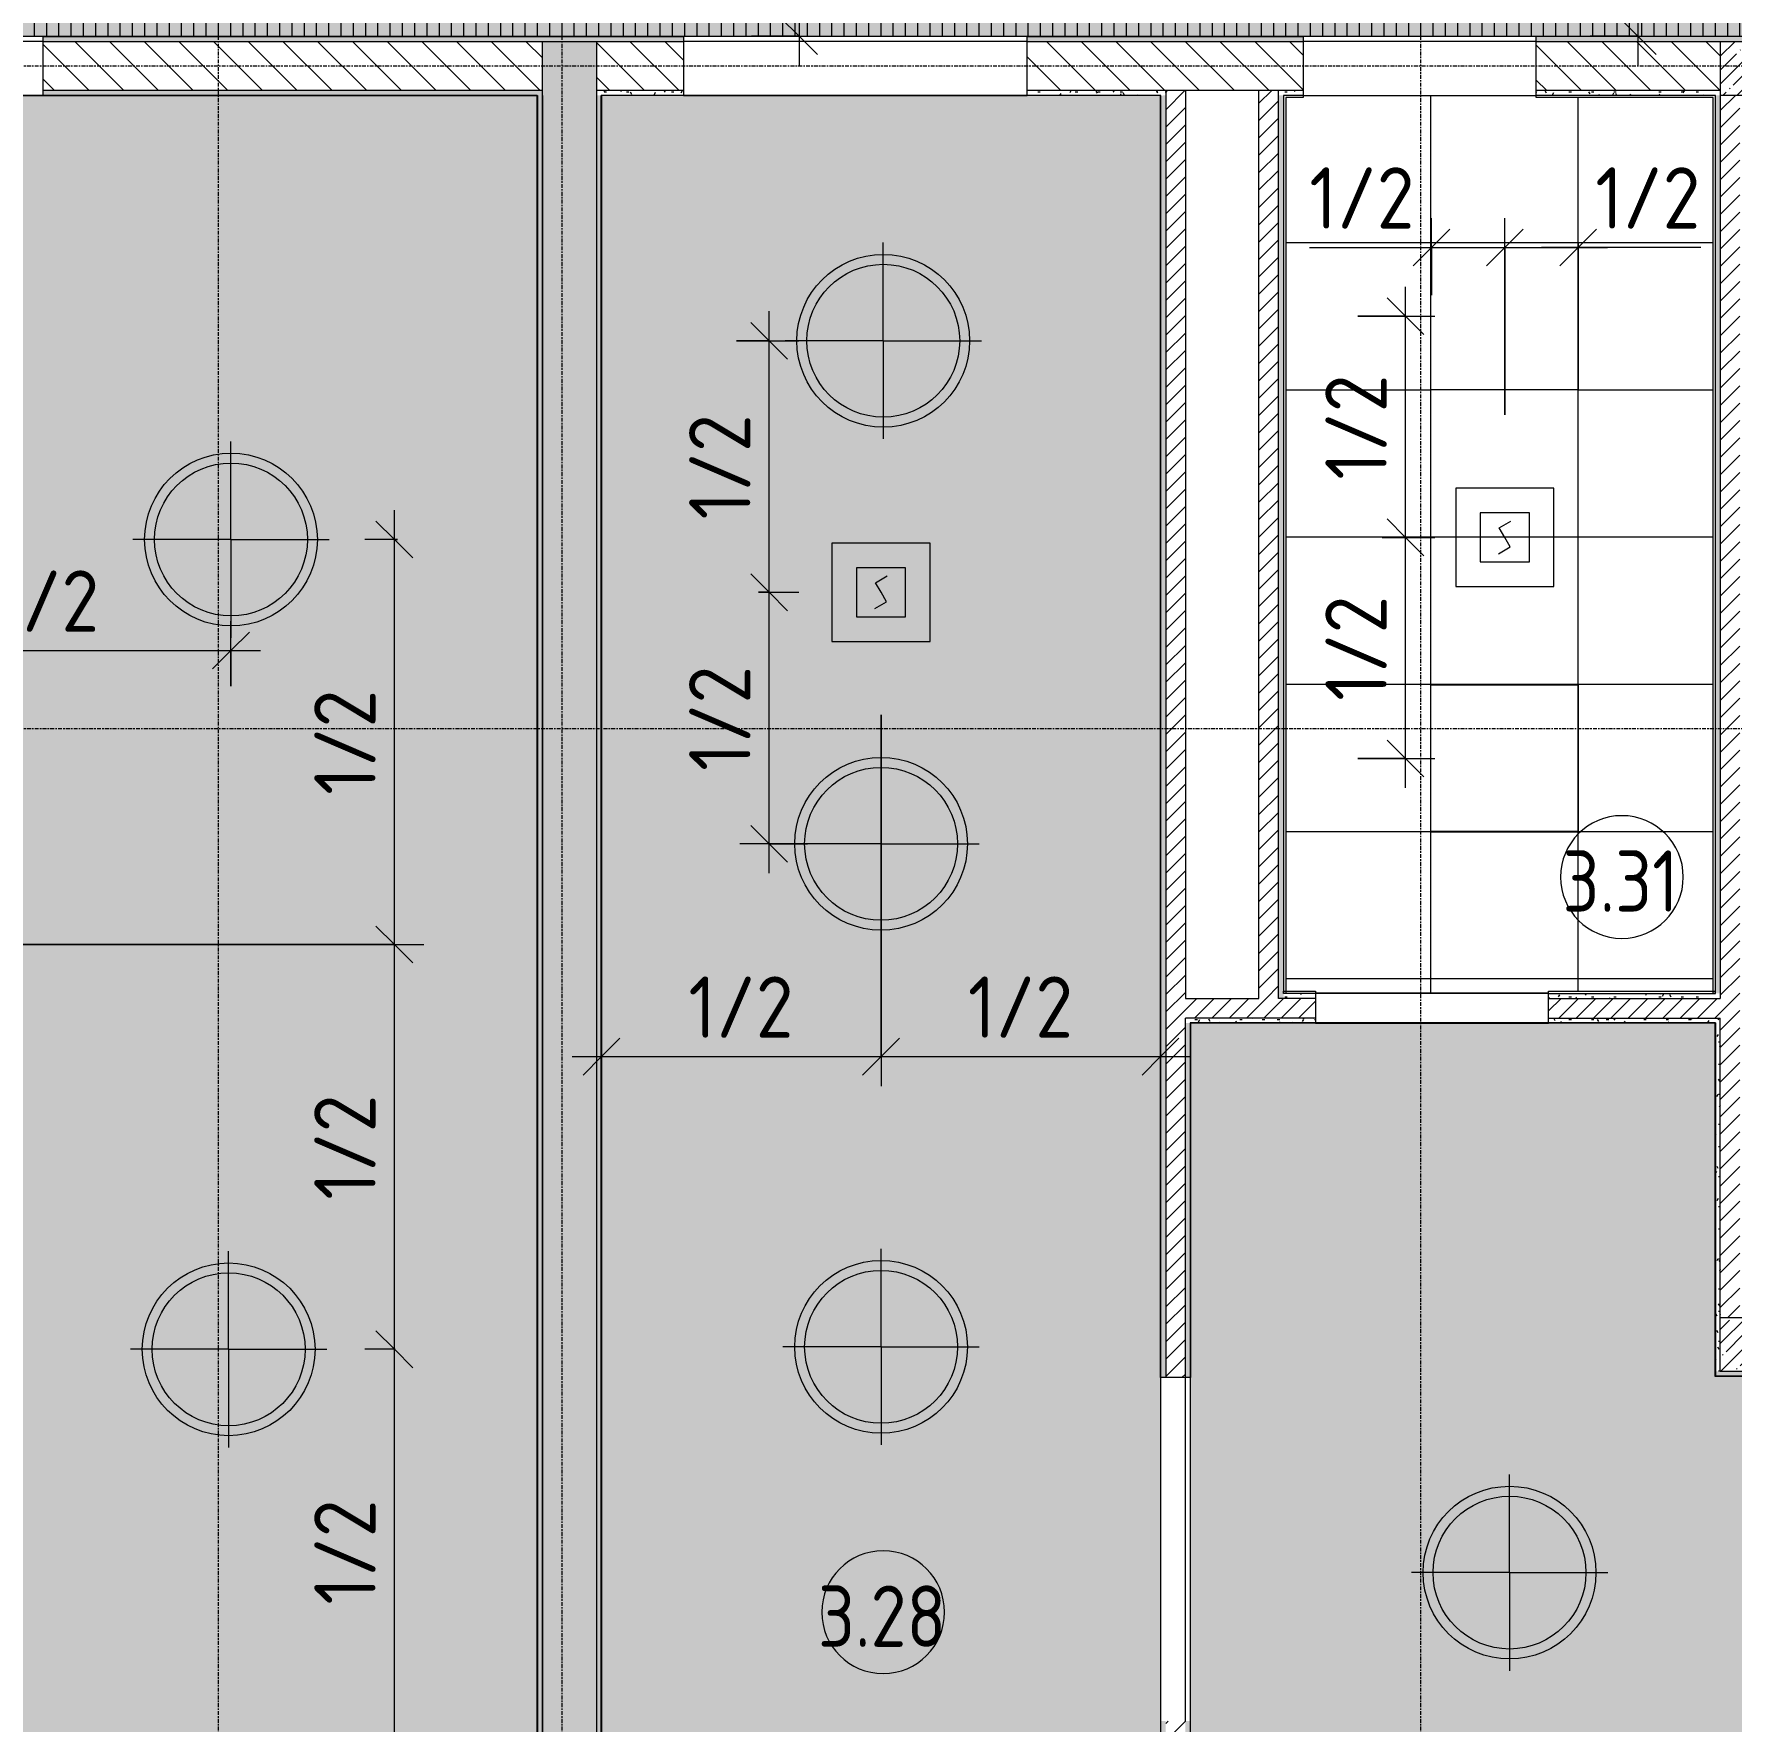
# Model space of a CAD drawing. Header units: millimetres. Extents: x 81303 to 275082, y -8553 to 29000.
# Drawn here: x 105058 to 111974, y 3755 to 10630 of the extents above; entities that cross this region are included whole.
import ezdxf

# ---------------------------------------------------------------- set-up
doc = ezdxf.new("R2010")
doc.units = ezdxf.units.MM
doc.linetypes.add('Осевая', pattern=[31.75, 6.35, -4.7625, 15.875, -4.7625])
for name, color, linetype, lineweight in [('A-ANNO-DIMS', 7, 'Continuous', 9), ('A-ANNO-DIMS-100', 7, 'Continuous', 9), ('A-AREA-IDEN', 7, 'Continuous', 9), ('A-CLNG-PATT', 7, 'Continuous', 9), ('A-WALL', 7, 'Continuous', 9), ('I-WALL', 7, 'Continuous', 9), ('Q-SPCQ', 7, 'Continuous', 9), ('Оси-2', 7, 'Осевая', 9)]:
    doc.layers.add(name, color=color, linetype=linetype, lineweight=lineweight)
for name, color, linetype, lineweight, true_color in [('A-ANNO-NOTE', 1, 'Continuous', 9, 0xff0000), ('A-CLNG-1', 7, 'Continuous', 9, 0xeaeaea), ('A-WALL-1', 7, 'Continuous', 9, 0x3c3c3c), ('A-WALL-FNSH-1', 7, 'Continuous', 9, 0x3c3c3c), ('I-WALL-1', 7, 'Continuous', 9, 0x535353), ('Q-SPCQ-4', 1, 'Continuous', 9, 0xff0000)]:
    doc.layers.add(name, color=color, linetype=linetype, lineweight=lineweight, true_color=true_color)
doc.layers.add('A-CLNG-PATT-1', color=7, linetype='Continuous', lineweight=9, transparency=1)
doc.styles.add('GOST Common_1', font='GOST_Common.ttf', dxfattribs={"width": 0.9, "height": 250})
doc.styles.add('ISOCPEUR', font='isocpeur.ttf', dxfattribs={"width": 0.9, "height": 250})
doc.dimstyles.new('ISO-2_5_0_9К_БОЛЬШОЙ', dxfattribs={"dimscale": 304.8, "dimtxt": 248.995294, "dimasz": 0.492126, "dimexe": 0.393701, "dimexo": 0.984252, "dimgap": 0, "dimtad": 1, "dimdec": 0, "dimrnd": 10, "dimzin": 0, "dimdsep": 46, "dimtxsty": 'ISOCPEUR', "dimblk1": 'OBLIQUE', "dimblk2": 'OBLIQUE', "dimsah": 1, "dimcen": 0.09, "dimdle": 0.393701, "dimazin": 0, "dimtfac": 1, "dimtdec": 4, "dimtix": 1, "dimtmove": 0, "dimatfit": 3, "dimfxl": 1, "dimtvp": 1, "dimtolj": 1, "dimtzin": 0, "dimarcsym": 2})
doc.dimstyles.new('ISO-2_5_0_9К_БОЛЬШОЙ_1', dxfattribs={"dimscale": 304.8, "dimtxt": 248.995294, "dimasz": 0.492126, "dimexe": 0.393701, "dimexo": 0.984252, "dimgap": 0, "dimtad": 1, "dimdec": 0, "dimrnd": 10, "dimzin": 0, "dimdsep": 46, "dimtxsty": 'ISOCPEUR', "dimblk1": 'OBLIQUE', "dimblk2": 'OBLIQUE', "dimsah": 1, "dimcen": 0.09, "dimdle": 0.393701, "dimazin": 0, "dimtfac": 1, "dimtdec": 4, "dimtix": 1, "dimtmove": 1, "dimatfit": 3, "dimfxl": 1, "dimtvp": 1, "dimtolj": 1, "dimtzin": 0, "dimarcsym": 2})
pattern_1 = [(135, (0, 0), (-70.71068, -70.71068), [])]
pattern_2 = [(45, (0, 0), (-57.024626, 57.024626), []), (45, (57.025, 0), (-57.024626, 57.024626), [100.806, -20.161, 3.353, -16.808])]
pattern_3 = [(45, (0, 0), (-35.35534, 35.35534), [])]
pattern_4 = [(0, (0, 0), (121.92, 30.48), [10.058, -81.382, 10.058, -81.382, -487.68]), (0, (0, 0), (121.92, 30.48), [-182.88, 10.058, -172.822, 10.058, -81.382, -213.36]), (0, (0, 0), (121.92, 30.48), [-457.2, 10.058, -50.902, 10.058, -142.342]), (120, (45.72, 15.24), (-87.356454, 90.345817), [10.058, -81.382, 10.058, -81.382, -487.68]), (120, (45.72, 15.24), (-87.356454, 90.345817), [-182.88, 10.058, -172.822, 10.058, -81.382, -213.36]), (120, (45.72, 15.24), (-87.356454, 90.345817), [-457.2, 10.058, -50.902, 10.058, -142.342]), (240, (60.96, 76.2), (-34.563546, -120.825817), [10.058, -81.382, 10.058, -81.382, -487.68]), (240, (60.96, 76.2), (-34.563546, -120.825817), [-182.88, 10.058, -172.822, 10.058, -81.382, -213.36]), (240, (60.96, 76.2), (-34.563546, -120.825817), [-457.2, 10.058, -50.902, 10.058, -142.342])]

# ---------------------------------------------------------------- blocks, each defined once
blk = doc.blocks.new('Извещатель потолочный - Монтируемые на перекрытии-30363607-Сводный план потолка 3 этажа в осях 23-33')
at = {"layer": 'Q-SPCQ'}
for p, q in [((-300, 300), (-300, -100)), ((100, 300), (-300, 300)), ((100, -100), (100, 300)), ((0, 200), (-200, 200)), ((-200, 200), (-200, 0)), ((-122.5, 139), (-74.9, 166.5)), ((-100, 100), (-122.5, 139)), ((0, 0), (0, 200)), ((-77.5, 61), (-100, 100)), ((-200, 0), (0, 0)), ((-125.1, 33.5), (-77.5, 61)), ((-300, -100), (100, -100))]:
    blk.add_line(p, q, dxfattribs=at)
blk = doc.blocks.new('Извещатель потолочный - Монтируемые на перекрытии-33237715-Сводный план потолка 3 этажа в осях 23-33')
at = {"layer": 'Q-SPCQ'}
for p, q in [((-300, 300), (-300, -100)), ((100, 300), (-300, 300)), ((100, -100), (100, 300)), ((0, 200), (-200, 200)), ((-200, 200), (-200, 0)), ((-122.5, 139), (-74.9, 166.5)), ((-100, 100), (-122.5, 139)), ((0, 0), (0, 200)), ((-77.5, 61), (-100, 100)), ((-200, 0), (0, 0)), ((-125.1, 33.5), (-77.5, 61)), ((-300, -100), (100, -100))]:
    blk.add_line(p, q, dxfattribs=at)
blk = doc.blocks.new('DIMBLOCK28-Сводный план потолка 3 этажа в осях 23-33')
at = {"layer": 'A-ANNO-DIMS-100', "lineweight": 20}
for p, q in [((111594.1, 12000), (111519.1, 12075)), ((111594.1, 12000), (111669.1, 11925)), ((111594.1, 10621), (111519.1, 10696)), ((111594.1, 10621), (111669.1, 10546))]:
    blk.add_line(p, q, dxfattribs=at)
at = {"layer": 'A-ANNO-DIMS-100'}
for p, q in [((111409.6, 12000), (111714.1, 12000)), ((111594.1, 12000), (111409.6, 12000)), ((111594.1, 12000), (111594.1, 10501)), ((111400.1, 10621), (111714.1, 10621)), ((111594.1, 10621), (111400.1, 10621))]:
    blk.add_line(p, q, dxfattribs=at)
at = {"layer": 'A-ANNO-DIMS-100', "color": 0, "insert": (111267.4, 11095), "char_height": 250, "width": 517.144, "attachment_point": 1, "rotation": 90, "line_spacing_factor": 1.149209, "style": 'ISOCPEUR'}
blk.add_mtext('1/2', dxfattribs=at)
blk = doc.blocks.new('_Oblique')
at = {"color": 0, "linetype": 'ByBlock', "lineweight": -2}
blk.add_line((-0.5, -0.5), (0.5, 0.5), dxfattribs=at)
blk = doc.blocks.new('Марка_Помещения - Номер-25198446-Сводный план потолка 3 этажа в осях 23-33')
at = {"layer": 'A-AREA-IDEN'}
for start, end in [(360, 180), (180, 360)]:
    blk.add_arc((0, 0), 2.5, start, end, dxfattribs=at)
blk = doc.blocks.new('DIMBLOCK86-Сводный план потолка 3 этажа в осях 23-33')
at = {"layer": 'A-ANNO-DIMS-100', "lineweight": 20}
for p, q in [((108175.7, 12000.5), (108100.7, 12075.5)), ((108175.7, 12000.5), (108250.7, 11925.5)), ((108175.7, 10621), (108100.7, 10696)), ((108175.7, 10621), (108250.7, 10546))]:
    blk.add_line(p, q, dxfattribs=at)
at = {"layer": 'A-ANNO-DIMS-100'}
for p, q in [((108070, 12000.5), (108295.7, 12000.5)), ((108175.7, 12000.5), (108070, 12000.5)), ((108175.7, 12000.5), (108175.7, 10501)), ((107981.8, 10621), (108295.7, 10621)), ((108175.7, 10621), (107981.8, 10621))]:
    blk.add_line(p, q, dxfattribs=at)
at = {"layer": 'A-ANNO-DIMS-100', "color": 0, "insert": (107849.1, 11095.3), "char_height": 250, "width": 517.144, "attachment_point": 1, "rotation": 90, "line_spacing_factor": 1.149209, "style": 'ISOCPEUR'}
blk.add_mtext('1/2', dxfattribs=at)
blk = doc.blocks.new('DIMBLOCK114-Сводный план потолка 3 этажа в осях 23-33')
at = {"layer": 'A-ANNO-DIMS-100'}
for p, q in [((104361, 7420), (104361, 8237.4)), ((105861, 7972.5), (105861, 8237.4)), ((104361, 8117.4), (105981, 8117.4)), ((104361, 8117.4), (104361, 7420)), ((105861, 8117.4), (105861, 7972.5))]:
    blk.add_line(p, q, dxfattribs=at)
at = {"layer": 'A-ANNO-DIMS-100', "lineweight": 20}
for p, q in [((104361, 8117.4), (104436, 8192.4)), ((105861, 8117.4), (105936, 8192.4)), ((104361, 8117.4), (104286, 8042.4)), ((105861, 8117.4), (105786, 8042.4))]:
    blk.add_line(p, q, dxfattribs=at)
at = {"layer": 'A-ANNO-DIMS-100', "color": 0, "insert": (104895.5, 8444), "char_height": 250, "width": 517.144, "attachment_point": 1, "line_spacing_factor": 1.149209, "style": 'ISOCPEUR'}
blk.add_mtext('1/2', dxfattribs=at)
blk = doc.blocks.new('DIMBLOCK115-Сводный план потолка 3 этажа в осях 23-33')
at = {"layer": 'A-ANNO-DIMS-100', "lineweight": 20}
for p, q in [((106526.8, 6920), (106451.8, 6995)), ((106526.8, 6920), (106601.8, 6845)), ((106526.8, 5270), (106451.8, 5345)), ((106526.8, 5270), (106601.8, 5195))]:
    blk.add_line(p, q, dxfattribs=at)
at = {"layer": 'A-ANNO-DIMS-100'}
for p, q in [((104861, 6920), (106646.8, 6920)), ((106526.8, 6920), (104861, 6920)), ((106526.8, 5150), (106526.8, 6920)), ((106529.7, 5270), (106406.8, 5270)), ((106526.8, 5270), (106529.7, 5270))]:
    blk.add_line(p, q, dxfattribs=at)
at = {"layer": 'A-ANNO-DIMS-100', "color": 0, "insert": (106200.2, 5879.5), "char_height": 250, "width": 517.144, "attachment_point": 1, "rotation": 90, "line_spacing_factor": 1.149209, "style": 'ISOCPEUR'}
blk.add_mtext('1/2', dxfattribs=at)
blk = doc.blocks.new('DIMBLOCK116-Сводный план потолка 3 этажа в осях 23-33')
at = {"layer": 'A-ANNO-DIMS-100', "lineweight": 20}
for p, q in [((106526.8, 8570), (106451.8, 8645)), ((106526.8, 8570), (106601.8, 8495)), ((106526.8, 6920), (106451.8, 6995)), ((106526.8, 6920), (106601.8, 6845))]:
    blk.add_line(p, q, dxfattribs=at)
at = {"layer": 'A-ANNO-DIMS-100'}
for p, q in [((106526.8, 6920), (106526.8, 8690)), ((106539.3, 8570), (106406.8, 8570)), ((106526.8, 8570), (106539.3, 8570)), ((104861, 6920), (106646.8, 6920)), ((106526.8, 6920), (104861, 6920))]:
    blk.add_line(p, q, dxfattribs=at)
at = {"layer": 'A-ANNO-DIMS-100', "color": 0, "insert": (106200.2, 7529.5), "char_height": 250, "width": 517.144, "attachment_point": 1, "rotation": 90, "line_spacing_factor": 1.149209, "style": 'ISOCPEUR'}
blk.add_mtext('1/2', dxfattribs=at)
blk = doc.blocks.new('DIMBLOCK118-Сводный план потолка 3 этажа в осях 23-33')
at = {"layer": 'A-ANNO-DIMS-100', "lineweight": 20}
for p, q in [((106526.8, 5270), (106451.8, 5345)), ((106526.8, 5270), (106601.8, 5195)), ((106526.8, 3620), (106451.8, 3695)), ((106526.8, 3620), (106601.8, 3545))]:
    blk.add_line(p, q, dxfattribs=at)
at = {"layer": 'A-ANNO-DIMS-100'}
for p, q in [((106526.8, 3620), (106526.8, 5390)), ((106529.7, 5270), (106406.8, 5270)), ((106526.8, 5270), (106529.7, 5270)), ((104861, 3620), (106646.8, 3620)), ((106526.8, 3620), (104861, 3620))]:
    blk.add_line(p, q, dxfattribs=at)
at = {"layer": 'A-ANNO-DIMS-100', "color": 0, "insert": (106200.2, 4229.5), "char_height": 250, "width": 517.144, "attachment_point": 1, "rotation": 90, "line_spacing_factor": 1.149209, "style": 'ISOCPEUR'}
blk.add_mtext('1/2', dxfattribs=at)
blk = doc.blocks.new('DIMBLOCK119-Сводный план потолка 3 этажа в осях 23-33')
at = {"layer": 'A-ANNO-DIMS-100', "lineweight": 20}
for p, q in [((108054.4, 8355), (107979.4, 8430)), ((108054.4, 8355), (108129.4, 8280)), ((108054.4, 7330), (107979.4, 7405)), ((108054.4, 7330), (108129.4, 7255))]:
    blk.add_line(p, q, dxfattribs=at)
at = {"layer": 'A-ANNO-DIMS-100'}
for p, q in [((108010, 8355), (108174.4, 8355)), ((108054.4, 8355), (108010, 8355)), ((108054.4, 7210), (108054.4, 8355)), ((108210, 7330), (107934.4, 7330)), ((108054.4, 7330), (108210, 7330))]:
    blk.add_line(p, q, dxfattribs=at)
at = {"layer": 'A-ANNO-DIMS-100', "color": 0, "insert": (107727.8, 7627), "char_height": 250, "width": 517.144, "attachment_point": 1, "rotation": 90, "line_spacing_factor": 1.149209, "style": 'ISOCPEUR'}
blk.add_mtext('1/2', dxfattribs=at)
blk = doc.blocks.new('DIMBLOCK120-Сводный план потолка 3 этажа в осях 23-33')
at = {"layer": 'A-ANNO-DIMS-100'}
for p, q in [((108054.4, 8355), (108054.4, 9500)), ((107921.5, 9380), (108174.4, 9380)), ((108054.4, 9380), (107921.5, 9380)), ((108010, 8355), (108174.4, 8355)), ((108054.4, 8355), (108010, 8355))]:
    blk.add_line(p, q, dxfattribs=at)
at = {"layer": 'A-ANNO-DIMS-100', "lineweight": 20}
for p, q in [((108054.4, 9380), (107979.4, 9455)), ((108054.4, 9380), (108129.4, 9305)), ((108054.4, 8355), (107979.4, 8430)), ((108054.4, 8355), (108129.4, 8280))]:
    blk.add_line(p, q, dxfattribs=at)
at = {"layer": 'A-ANNO-DIMS-100', "color": 0, "insert": (107727.8, 8652), "char_height": 250, "width": 517.144, "attachment_point": 1, "rotation": 90, "line_spacing_factor": 1.149209, "style": 'ISOCPEUR'}
blk.add_mtext('1/2', dxfattribs=at)
blk = doc.blocks.new('DIMBLOCK121-Сводный план потолка 3 этажа в осях 23-33')
at = {"layer": 'A-ANNO-DIMS-100', "lineweight": 20}
for p, q in [((110647.2, 8578.7), (110572.2, 8653.7)), ((110647.2, 8578.7), (110722.2, 8503.7)), ((110647.2, 7677.5), (110572.2, 7752.5)), ((110647.2, 7677.5), (110722.2, 7602.5))]:
    blk.add_line(p, q, dxfattribs=at)
at = {"layer": 'A-ANNO-DIMS-100'}
for p, q in [((110551.7, 8578.7), (110767.2, 8578.7)), ((110647.2, 8578.7), (110551.7, 8578.7)), ((110647.2, 7557.5), (110647.2, 8578.7)), ((110453, 7677.5), (110767.2, 7677.5)), ((110647.2, 7677.5), (110453, 7677.5))]:
    blk.add_line(p, q, dxfattribs=at)
at = {"layer": 'A-ANNO-DIMS-100', "color": 0, "insert": (110320.6, 7912.6), "char_height": 250, "width": 517.144, "attachment_point": 1, "rotation": 90, "line_spacing_factor": 1.149209, "style": 'ISOCPEUR'}
blk.add_mtext('1/2', dxfattribs=at)
blk = doc.blocks.new('DIMBLOCK122-Сводный план потолка 3 этажа в осях 23-33')
at = {"layer": 'A-ANNO-DIMS-100', "lineweight": 20}
for p, q in [((110647.2, 9480), (110572.2, 9555)), ((110647.2, 9480), (110722.2, 9405)), ((110647.2, 8578.7), (110572.2, 8653.7)), ((110647.2, 8578.7), (110722.2, 8503.7))]:
    blk.add_line(p, q, dxfattribs=at)
at = {"layer": 'A-ANNO-DIMS-100'}
for p, q in [((110647.2, 8578.7), (110647.2, 9600)), ((110453, 9480), (110767.2, 9480)), ((110647.2, 9480), (110453, 9480)), ((110551.7, 8578.7), (110767.2, 8578.7)), ((110647.2, 8578.7), (110551.7, 8578.7))]:
    blk.add_line(p, q, dxfattribs=at)
at = {"layer": 'A-ANNO-DIMS-100', "color": 0, "insert": (110320.6, 8813.9), "char_height": 250, "width": 517.144, "attachment_point": 1, "rotation": 90, "line_spacing_factor": 1.149209, "style": 'ISOCPEUR'}
blk.add_mtext('1/2', dxfattribs=at)
blk = doc.blocks.new('DIMBLOCK123-Сводный план потолка 3 этажа в осях 23-33')
at = {"layer": 'A-ANNO-DIMS-100'}
for p, q in [((108510, 7855), (108510, 6342.8)), ((108510, 6462.8), (108510, 7855)), ((107371, 6268.8), (107371, 6582.8)), ((107251, 6462.8), (108510, 6462.8)), ((107371, 6462.8), (107371, 6268.8))]:
    blk.add_line(p, q, dxfattribs=at)
at = {"layer": 'A-ANNO-DIMS-100', "lineweight": 20}
for p, q in [((107371, 6462.8), (107446, 6537.8)), ((108510, 6462.8), (108585, 6537.8)), ((107371, 6462.8), (107296, 6387.8)), ((108510, 6462.8), (108435, 6387.8))]:
    blk.add_line(p, q, dxfattribs=at)
at = {"layer": 'A-ANNO-DIMS-100', "color": 0, "insert": (107725, 6789.4), "char_height": 250, "width": 517.144, "attachment_point": 1, "line_spacing_factor": 1.149209, "style": 'ISOCPEUR'}
blk.add_mtext('1/2', dxfattribs=at)
blk = doc.blocks.new('DIMBLOCK124-Сводный план потолка 3 этажа в осях 23-33')
at = {"layer": 'A-ANNO-DIMS-100'}
for p, q in [((108510, 7855), (108510, 6342.8)), ((108510, 6462.8), (108510, 7855)), ((109649, 6268.8), (109649, 6582.8)), ((108510, 6462.8), (109769, 6462.8)), ((109649, 6462.8), (109649, 6268.8))]:
    blk.add_line(p, q, dxfattribs=at)
at = {"layer": 'A-ANNO-DIMS-100', "lineweight": 20}
for p, q in [((108510, 6462.8), (108585, 6537.8)), ((109649, 6462.8), (109724, 6537.8)), ((108510, 6462.8), (108435, 6387.8)), ((109649, 6462.8), (109574, 6387.8))]:
    blk.add_line(p, q, dxfattribs=at)
at = {"layer": 'A-ANNO-DIMS-100', "color": 0, "insert": (108864, 6789.4), "char_height": 250, "width": 517.144, "attachment_point": 1, "line_spacing_factor": 1.149209, "style": 'ISOCPEUR'}
blk.add_mtext('1/2', dxfattribs=at)
blk = doc.blocks.new('DIMBLOCK159-Сводный план потолка 3 этажа в осях 23-33')
at = {"layer": 'A-ANNO-DIMS-100'}
for p, q in [((110753, 9566.3), (110753, 9880.2)), ((111051.7, 9078.7), (111051.7, 9880.2)), ((110255.3, 9760.2), (110786.3, 9760.2)), ((110633, 9760.2), (111051.7, 9760.2)), ((110753, 9760.2), (110753, 9566.3)), ((110786.3, 9760.2), (110902.3, 9760.2)), ((111051.7, 9760.2), (111051.7, 9078.7))]:
    blk.add_line(p, q, dxfattribs=at)
at = {"layer": 'A-ANNO-DIMS-100', "lineweight": 20}
for p, q in [((110753, 9760.2), (110828, 9835.2)), ((111051.7, 9760.2), (111126.7, 9835.2)), ((110753, 9760.2), (110678, 9685.2)), ((111051.7, 9760.2), (110976.7, 9685.2))]:
    blk.add_line(p, q, dxfattribs=at)
at = {"layer": 'A-ANNO-DIMS-100', "color": 0, "insert": (110255.3, 10086.8), "char_height": 250, "width": 517.144, "attachment_point": 1, "line_spacing_factor": 1.149209, "style": 'ISOCPEUR'}
blk.add_mtext('1/2', dxfattribs=at)
blk = doc.blocks.new('DIMBLOCK160-Сводный план потолка 3 этажа в осях 23-33')
at = {"layer": 'A-ANNO-DIMS-100'}
for p, q in [((111051.7, 9078.7), (111051.7, 9880.2)), ((111350.5, 9566.3), (111350.5, 9880.2)), ((111051.7, 9760.2), (111470.5, 9760.2)), ((111051.7, 9760.2), (111051.7, 9078.7)), ((111320.3, 9760.2), (111201.1, 9760.2)), ((111851.2, 9760.2), (111320.3, 9760.2)), ((111350.5, 9760.2), (111350.5, 9566.3))]:
    blk.add_line(p, q, dxfattribs=at)
at = {"layer": 'A-ANNO-DIMS-100', "lineweight": 20}
for p, q in [((111051.7, 9760.2), (111126.7, 9835.2)), ((111350.5, 9760.2), (111425.5, 9835.2)), ((111051.7, 9760.2), (110976.7, 9685.2)), ((111350.5, 9760.2), (111275.5, 9685.2))]:
    blk.add_line(p, q, dxfattribs=at)
at = {"layer": 'A-ANNO-DIMS-100', "color": 0, "insert": (111420.3, 10086.8), "char_height": 250, "width": 517.144, "attachment_point": 1, "line_spacing_factor": 1.149209, "style": 'ISOCPEUR'}
blk.add_mtext('1/2', dxfattribs=at)

msp = doc.modelspace()

# ---------------------------------------------------------------- hatches: boundary and pattern name
at = {"layer": 'A-CLNG-PATT'}
h = msp.add_hatch(dxfattribs=at)
h.set_pattern_fill('FP_29', color=256, style=0, pattern_type=2)
h.set_pattern_definition([(90, (108160, 14079.39), (50, -3e-15), [])])
h.paths.add_polyline_path([(120561.7, 10621), (121189, 10621), (121189, 12429), (120359, 12429), (120359, 13379), (98721, 13379), (98721, 11341), (100830, 11341), (100830, 10621), (119082.7, 10621)])
h.paths.add_polyline_path([(110533.7, 11801.5), (110485.5, 11801.5), (110438.7, 11813), (110396, 11835.4), (110359.9, 11867.4), (110332.5, 11907.1), (110315.4, 11952.1), (110309.6, 12000), (110315.4, 12047.9), (110332.5, 12092.9), (110359.9, 12132.6), (110396, 12164.6), (110438.7, 12187), (110485.5, 12198.5), (110533.7, 12198.5), (110580.5, 12187), (110623.2, 12164.6), (110659.3, 12132.6), (110686.7, 12092.9), (110703.8, 12047.9), (110709.6, 12000), (110703.8, 11952.1), (110686.7, 11907.1), (110659.3, 11867.4), (110623.2, 11835.4), (110580.5, 11813)])
h.paths.add_polyline_path([(110933.7, 11801.5), (110885.5, 11801.5), (110838.7, 11813), (110796, 11835.4), (110759.9, 11867.4), (110732.5, 11907.1), (110715.4, 11952.1), (110709.6, 12000), (110715.4, 12047.9), (110732.5, 12092.9), (110759.9, 12132.6), (110796, 12164.6), (110838.7, 12187), (110885.5, 12198.5), (110933.7, 12198.5), (110980.5, 12187), (111023.2, 12164.6), (111059.3, 12132.6), (111086.7, 12092.9), (111103.8, 12047.9), (111109.6, 12000), (111103.8, 11952.1), (111086.7, 11907.1), (111059.3, 11867.4), (111023.2, 11835.4), (110980.5, 11813)])
h = msp.add_hatch(dxfattribs=at)
h.set_pattern_fill('FP_22', color=256, style=0, pattern_type=2)
h.set_pattern_definition([(90, (110750.5, 8580), (-600, 4e-14), []), (180, (110750.5, 8580), (-7e-14, -600), [])])
h.paths.add_polyline_path([(111230, 6721), (111230, 6729), (111901, 6729), (111901, 10371), (111180, 10371), (111180, 10379), (110230, 10379), (110230, 10371), (110160, 10370), (110160, 6729), (110280, 6729), (110280, 6721)])
h.paths.add_polyline_path([(110750.5, 7380), (110750.5, 7980), (111350.5, 7980), (111350.5, 7380)])
h.paths.add_polyline_path([(111350.5, 9180), (110750.5, 9180), (110750.5, 9780), (111350.5, 9780)])
at = {"layer": 'A-CLNG-PATT-1'}
h = msp.add_hatch(color=256, dxfattribs=at)
h.paths.add_polyline_path([(120561.7, 10621), (121189, 10621), (121189, 12429), (120359, 12429), (120359, 13379), (98721, 13379), (98721, 11341), (100830, 11341), (100830, 10621), (119082.7, 10621)])
h.paths.add_polyline_path([(110533.7, 11801.5), (110485.5, 11801.5), (110438.7, 11813), (110396, 11835.4), (110359.9, 11867.4), (110332.5, 11907.1), (110315.4, 11952.1), (110309.6, 12000), (110315.4, 12047.9), (110332.5, 12092.9), (110359.9, 12132.6), (110396, 12164.6), (110438.7, 12187), (110485.5, 12198.5), (110533.7, 12198.5), (110580.5, 12187), (110623.2, 12164.6), (110659.3, 12132.6), (110686.7, 12092.9), (110703.8, 12047.9), (110709.6, 12000), (110703.8, 11952.1), (110686.7, 11907.1), (110659.3, 11867.4), (110623.2, 11835.4), (110580.5, 11813)])
h.paths.add_polyline_path([(110933.7, 11801.5), (110885.5, 11801.5), (110838.7, 11813), (110796, 11835.4), (110759.9, 11867.4), (110732.5, 11907.1), (110715.4, 11952.1), (110709.6, 12000), (110715.4, 12047.9), (110732.5, 12092.9), (110759.9, 12132.6), (110796, 12164.6), (110838.7, 12187), (110885.5, 12198.5), (110933.7, 12198.5), (110980.5, 12187), (111023.2, 12164.6), (111059.3, 12132.6), (111086.7, 12092.9), (111103.8, 12047.9), (111109.6, 12000), (111103.8, 11952.1), (111086.7, 11907.1), (111059.3, 11867.4), (111023.2, 11835.4), (110980.5, 11813)])
h = msp.add_hatch(color=256, dxfattribs=at)
h.paths.add_polyline_path([(107109, 171), (107110, 171), (107109, 10380), (101630, 10380), (101630, 171), (105095.9, 171)])
h.paths.add_polyline_path([(101570, 171), (101570, 5160), (100960, 5159), (100960, 5140), (100860, 5140), (100860, 5160), (100235, 5159), (100235, 5140), (100135, 5140), (100135, 5160), (94190, 5160), (94189, 6600), (92050, 6599), (92050, 171), (99940.6, 171)])
msp.add_hatch(color=256, dxfattribs=at).paths.add_polyline_path([(107673.5, 170), (109650, 170), (109650, 10380), (107370, 10379), (107371, 170)])
h = msp.add_hatch(color=256, dxfattribs=at)
h.paths.add_polyline_path([(119290, 170), (119290, 5160), (118680, 5160), (118680, 5140), (118580, 5140), (118580, 5160), (117955, 5160), (117955, 5140), (117855, 5140), (117855, 5160), (111910, 5160), (111909, 6600), (109770, 6599), (109771, 170), (117984, 170)])
h.paths.add_polyline_path([(124810, 170), (124810, 9980), (124410, 9980), (124410, 10360), (119350, 10360), (119350, 170), (123139.3, 170)])
h.paths.add_polyline_path([(124701.6, 10075), (124810, 10075), (124810, 10360), (124505, 10360), (124505, 10075), (124657.3, 10075)])
at = {"layer": 'I-WALL'}
h = msp.add_hatch(dxfattribs=at)
h.set_pattern_fill('FP_4', color=256, style=0, pattern_type=2)
h.set_pattern_definition(pattern_1)
h.paths.add_polyline_path([(107130, 10400), (107130, 10600), (105095, 10600), (105095.9, 10400)])
h.paths.add_polyline_path([(103645, 10400), (103645, 10600), (101610, 10600), (101610, 10400), (102518.3, 10400)])
h.paths.add_polyline_path([(94210, 10400), (94210, 10600), (93460, 10600), (93460, 10400), (94190, 10400)])
h.paths.add_polyline_path([(92030, 10400), (92510, 10400), (92510, 10600), (91385, 10600), (91385, 10400), (91950, 10400)])
h.paths.add_polyline_path([(89630, 10400), (89985, 10400), (89985, 10600), (89610, 10600), (89610, 10400)])
h = msp.add_hatch(dxfattribs=at)
h.set_pattern_fill('FP_21', color=256, style=0, pattern_type=2)
h.set_pattern_definition(pattern_4)
h.paths.add_polyline_path([(121210, 10600), (121210, 10620), (111180, 10620), (111180, 10600), (120561.7, 10600)])
h.paths.add_polyline_path([(109606.7, 10600), (110230, 10600), (110230, 10620), (109105, 10620), (109105, 10600)])
h.paths.add_polyline_path([(107673.5, 10600), (107705, 10600), (107705, 10620), (105095, 10620), (105095.9, 10600)])
h.paths.add_polyline_path([(103645, 10600), (103645, 10620), (100829, 10620), (100829, 10600), (102518.3, 10600)])
h = msp.add_hatch(dxfattribs=at)
h.set_pattern_fill('FP_1', color=256, style=0, pattern_type=2)
h.set_pattern_definition(pattern_2)
h.paths.add_polyline_path([(107350, 2380), (107350, 10600), (107130, 10600), (107130, 2380), (107330, 2380)])
h = msp.add_hatch(dxfattribs=at)
h.set_pattern_fill('FP_4', color=256, style=0, pattern_type=2)
h.set_pattern_definition(pattern_1)
h.paths.add_polyline_path([(121210, 10400), (121210, 10600), (119330, 10600), (119330, 10400), (121190, 10400)])
h.paths.add_polyline_path([(111930, 10400), (111930, 10600), (111180, 10600), (111180, 10400), (111540, 10400)])
h.paths.add_polyline_path([(110050, 10400), (110230, 10400), (110230, 10600), (109105, 10600), (109105, 10400), (109750, 10400)])
h.paths.add_polyline_path([(107705, 10400), (107705, 10600), (107350, 10600), (107350, 10400), (107673.5, 10400)])
h = msp.add_hatch(dxfattribs=at)
h.set_pattern_fill('FP_1', color=256, style=0, pattern_type=2)
h.set_pattern_definition(pattern_2)
h.paths.add_polyline_path([(119330, 10380), (119330, 10600), (111930, 10600), (111930, 10380), (117984, 10380)])
h = msp.add_hatch(dxfattribs=at)
h.set_pattern_fill('FP_21', color=256, style=0, pattern_type=2)
h.set_pattern_definition(pattern_4)
h.paths.add_polyline_path([(107130, 10380), (107130, 10400), (105095, 10400), (105095.9, 10380), (107110, 10380)])
h.paths.add_polyline_path([(103645, 10380), (103645, 10400), (101610, 10400), (101610, 10380), (102518.3, 10380)])
h = msp.add_hatch(dxfattribs=at)
h.set_pattern_fill('FP_21', color=256, style=0, pattern_type=2)
h.set_pattern_definition(pattern_4)
h.paths.add_polyline_path([(107130, 150), (107130, 10380), (107110, 10380), (107110, 150)])
h = msp.add_hatch(dxfattribs=at)
h.set_pattern_fill('FP_21', color=256, style=0, pattern_type=2)
h.set_pattern_definition(pattern_4)
h.paths.add_polyline_path([(109670, 10380), (109670, 10400), (109105, 10400), (109105, 10380), (109650, 10380)])
h.paths.add_polyline_path([(107673.5, 10380), (107705, 10380), (107705, 10400), (107350, 10400), (107350, 10380), (107370, 10380)])
h = msp.add_hatch(dxfattribs=at)
h.set_pattern_fill('FP_21', color=256, style=0, pattern_type=2)
h.set_pattern_definition(pattern_4)
h.paths.add_polyline_path([(107370, 2400), (107370, 10380), (107350, 10380), (107350, 2400)])
h = msp.add_hatch(dxfattribs=at)
h.set_pattern_fill('FP_21', color=256, style=0, pattern_type=2)
h.set_pattern_definition(pattern_4)
h.paths.add_polyline_path([(109670, 100), (109670, 3755), (109650, 3755), (109650, 100)])
h.paths.add_polyline_path([(109670, 5155), (109670, 10380), (109650, 10379), (109650, 5155)])
h = msp.add_hatch(dxfattribs=at)
h.set_pattern_fill('FP_5', color=256, style=0, pattern_type=2)
h.set_pattern_definition(pattern_3)
h.paths.add_polyline_path([(109670, 100), (109750, 100), (109750, 3755), (109670, 3755), (109670, 1115.1)])
h.paths.add_polyline_path([(109670, 5155), (109750, 5155), (109750, 10400), (109670, 10400), (109670, 6481.8)])
h = msp.add_hatch(dxfattribs=at)
h.set_pattern_fill('FP_5', color=256, style=0, pattern_type=2)
h.set_pattern_definition(pattern_3)
h.paths.add_polyline_path([(110050, 6700), (110130, 6700), (110130, 10400), (110050, 10400), (110050, 10059.6)])
h = msp.add_hatch(dxfattribs=at)
h.set_pattern_fill('FP_21', color=256, style=0, pattern_type=2)
h.set_pattern_definition(pattern_4)
h.paths.add_polyline_path([(111930, 10380), (111930, 10400), (111180, 10400), (111180, 10380), (111910, 10380)])
h.paths.add_polyline_path([(110150, 10380), (110230, 10380), (110230, 10400), (110130, 10400), (110130, 10380)])
h = msp.add_hatch(dxfattribs=at)
h.set_pattern_fill('FP_21', color=256, style=0, pattern_type=2)
h.set_pattern_definition(pattern_4)
h.paths.add_polyline_path([(110130, 6700), (110150, 6700), (110150, 10380), (110130, 10380), (110130, 10059.6)])
h = msp.add_hatch(dxfattribs=at)
h.set_pattern_fill('FP_21', color=256, style=0, pattern_type=2)
h.set_pattern_definition(pattern_4)
h.paths.add_polyline_path([(111930, 6720), (111930, 10380), (111910, 10380), (111910, 6720)])
h = msp.add_hatch(dxfattribs=at)
h.set_pattern_fill('FP_5', color=256, style=0, pattern_type=2)
h.set_pattern_definition(pattern_3)
h.paths.add_polyline_path([(111930, 5400), (112010, 5400), (112010, 10380), (111930, 10380), (111930, 6481.8)])
h = msp.add_hatch(dxfattribs=at)
h.set_pattern_fill('FP_21', color=256, style=0, pattern_type=2)
h.set_pattern_definition(pattern_4)
h.paths.add_polyline_path([(111930, 6700), (111930, 6720), (111230, 6720), (111230, 6700), (111540, 6700)])
h.paths.add_polyline_path([(110150, 6700), (110280, 6700), (110280, 6720), (110150, 6720)])
h = msp.add_hatch(dxfattribs=at)
h.set_pattern_fill('FP_5', color=256, style=0, pattern_type=2)
h.set_pattern_definition(pattern_3)
h.paths.add_polyline_path([(111930, 6620), (111930, 6700), (111230, 6700), (111230, 6620), (111910, 6620)])
h.paths.add_polyline_path([(109750, 6620), (110280, 6620), (110280, 6700), (109750, 6700)])
h = msp.add_hatch(dxfattribs=at)
h.set_pattern_fill('FP_21', color=256, style=0, pattern_type=2)
h.set_pattern_definition(pattern_4)
h.paths.add_polyline_path([(111910, 6600), (111910, 6620), (111230, 6620), (111230, 6600), (111909, 6600)])
h.paths.add_polyline_path([(110251.1, 6600), (110280, 6600), (110280, 6620), (109750, 6620), (109750, 6600), (109770, 6600)])
h = msp.add_hatch(dxfattribs=at)
h.set_pattern_fill('FP_21', color=256, style=0, pattern_type=2)
h.set_pattern_definition(pattern_4)
h.paths.add_polyline_path([(109750, 100), (109770, 100), (109770, 3755), (109750, 3755), (109750, 1115.1)])
h.paths.add_polyline_path([(109750, 5155), (109770, 5155), (109770, 6600), (109750, 6600), (109750, 6481.8)])
h = msp.add_hatch(dxfattribs=at)
h.set_pattern_fill('FP_21', color=256, style=0, pattern_type=2)
h.set_pattern_definition(pattern_4)
h.paths.add_polyline_path([(111910, 5180), (111930, 5180), (111930, 6620), (111910, 6620), (111910, 6481.8)])
h = msp.add_hatch(dxfattribs=at)
h.set_pattern_fill('FP_1', color=256, style=0, pattern_type=2)
h.set_pattern_definition(pattern_2)
h.paths.add_polyline_path([(118430, 5180), (119330, 5180), (119330, 5400), (118430, 5400)])
h.paths.add_polyline_path([(117380, 5180), (117380, 5400), (111930, 5400), (111930, 5180), (116695.2, 5180)])
h = msp.add_hatch(dxfattribs=at)
h.set_pattern_fill('FP_21', color=256, style=0, pattern_type=2)
h.set_pattern_definition(pattern_4)
h.paths.add_polyline_path([(119350, 5160), (119350, 5180), (118430, 5180), (118430, 5160), (118680, 5160)])
h.paths.add_polyline_path([(117380, 5160), (117380, 5180), (111910, 5180), (111910, 5160), (116695.2, 5160)])

# ---------------------------------------------------------------- linework, layer by layer
at = {"layer": 'A-ANNO-NOTE'}
for p, q in [((108519, 9380), (108519, 9780)), ((110750.5, 9780), (111350.5, 9780)), ((110750.5, 9180), (110750.5, 9780)), ((111350.5, 9780), (111350.5, 9180)), ((108519, 9380), (108119, 9380)), ((108519, 9380), (108519, 8980)), ((108519, 9380), (108919, 9380)), ((111350.5, 9180), (110750.5, 9180)), ((105861, 8570), (105861, 8970)), ((105861, 8570), (105461, 8570)), ((105861, 8570), (105861, 8170)), ((105861, 8570), (106261, 8570)), ((110750.5, 7977.5), (111350.5, 7977.5)), ((110750.5, 7377.5), (110750.5, 7977.5)), ((111350.5, 7977.5), (111350.5, 7377.5)), ((108510, 7330), (108510, 7730)), ((111350.5, 7377.5), (110750.5, 7377.5)), ((108510, 7330), (108110, 7330)), ((108510, 7330), (108510, 6930)), ((108510, 7330), (108910, 7330)), ((108510, 5280), (108510, 5680)), ((105851.4, 5270), (105851.4, 5670)), ((105851.4, 5270), (105451.4, 5270)), ((105851.4, 5270), (105851.4, 4870)), ((105851.4, 5270), (106251.4, 5270)), ((108510, 5280), (108110, 5280)), ((108510, 5280), (108510, 4880)), ((108510, 5280), (108910, 5280)), ((111071, 4360), (111071, 4760)), ((111071, 4360), (110671, 4360)), ((111071, 4360), (111071, 3960)), ((111071, 4360), (111471, 4360))]:
    msp.add_line(p, q, dxfattribs=at)
for centre, radius in [((108519, 9380), 352), ((108519, 9380), 311.5), ((105861, 8570), 352), ((105861, 8570), 311.5), ((108510, 7330), 352), ((108510, 7330), 311.5), ((105851.4, 5270), 352), ((108510, 5280), 352), ((105851.4, 5270), 311.5), ((108510, 5280), 311.5), ((111071, 4360), 352), ((111071, 4360), 311.5)]:
    msp.add_circle(centre, radius, dxfattribs=at)
at = {"layer": 'A-CLNG-1'}
for p, q in [((100830, 10621), (121189, 10621)), ((105095, 10380), (102518.3, 10380)), ((107110, 171), (107110, 10380)), ((109650, 10380), (107370, 10380)), ((109650, 170), (109650, 10379)), ((110750.5, 9180), (110750.5, 9780)), ((110750.5, 9780), (111350.5, 9780)), ((111350.5, 9780), (111350.5, 9180)), ((111350.5, 9180), (110750.5, 9180)), ((110750.5, 7380), (110750.5, 7980)), ((110750.5, 7980), (111350.5, 7980)), ((111350.5, 7980), (111350.5, 7380)), ((111350.5, 7380), (110750.5, 7380)), ((111909, 6600), (109770, 6600)), ((109770, 6599), (109770, 170)), ((117855, 5160), (111910, 5160))]:
    msp.add_line(p, q, dxfattribs=at)
at = {"layer": 'A-WALL'}
for p, q in [((105095, 10620), (107705, 10620)), ((107130, 2380), (107130, 10600)), ((107350, 10600), (107350, 2380)), ((109105, 10620), (110230, 10620)), ((121190, 10620), (111180, 10620)), ((111930, 10600), (111930, 6700)), ((107130, 10400), (105095, 10400)), ((105095, 10380), (107110, 10380)), ((107130, 10380), (107130, 150)), ((107705, 10400), (107350, 10400)), ((107370, 2400), (107370, 10380)), ((109670, 10400), (109105, 10400)), ((109650, 10380), (109650, 10379)), ((109670, 10400), (109670, 5155)), ((110230, 10400), (110130, 10400)), ((110130, 6700), (110130, 10400)), ((110230, 10380), (110150, 10380)), ((111930, 10400), (111180, 10400)), ((111910, 10380), (111180, 10380)), ((111910, 6720), (111910, 10380)), ((111230, 6720), (111910, 6720)), ((110280, 6700), (110130, 6700)), ((111230, 6700), (111930, 6700)), ((110280, 6620), (109750, 6620)), ((109750, 5155), (109750, 6620)), ((109770, 6600), (109770, 6599)), ((111230, 6620), (111930, 6620)), ((111910, 6600), (111909, 6600)), ((111910, 6599), (111910, 5180)), ((117380, 5180), (111930, 5180))]:
    msp.add_line(p, q, dxfattribs=at)
at = {"layer": 'A-WALL-1'}
for p, q in [((105095, 10380), (105095, 10620)), ((105095, 10600), (107705, 10600)), ((107705, 10620), (107705, 10380)), ((109105, 10380), (109105, 10620)), ((109105, 10600), (110230, 10600)), ((110230, 10620), (110230, 10380)), ((111180, 10380), (111180, 10620)), ((111180, 10600), (121210, 10600)), ((110130, 10400), (109670, 10400)), ((109750, 10400), (109750, 6700)), ((110050, 6700), (110050, 10400)), ((110150, 10380), (110150, 6720)), ((119330, 10380), (111930, 10380)), ((110150, 6720), (110150.5, 6720)), ((110280, 6720), (110280, 6600)), ((111230, 6600), (111230, 6720)), ((109750, 6700), (110050, 6700)), ((111909, 6600), (111909, 6600)), ((111930, 5180), (111930, 6620)), ((111930, 5400), (115660, 5400)), ((109770, 5155), (109650, 5155))]:
    msp.add_line(p, q, dxfattribs=at)
at = {"layer": 'A-WALL-FNSH-1'}
for p, q in [((105095, 10620), (105095, 10621)), ((107705, 10621), (107705, 10620)), ((109105, 10620), (109105, 10621)), ((110230, 10621), (110230, 10620)), ((111180, 10620), (111180, 10621)), ((105095, 10379), (105095, 10380)), ((107109, 10379), (105095, 10379)), ((107109, 100), (107109, 10379)), ((107110, 10380), (107110, 100)), ((107705, 10379), (107371, 10379)), ((107371, 10379), (107371, 171)), ((107705, 10380), (107705, 10379)), ((109105, 10379), (109105, 10380)), ((109649, 10379), (109105, 10379)), ((109649, 5155), (109649, 10379)), ((110230, 10380), (110230, 10371)), ((111180, 10371), (111180, 10380)), ((110151, 10371), (110150, 10371)), ((110151, 6720), (110151, 10371)), ((110230, 10371), (110160, 10371)), ((110160, 10371), (110160, 6720)), ((111901, 10371), (111180, 10371)), ((111901, 6720.5), (111901, 10371)), ((110150.5, 6720), (110150.5, 6729)), ((110150.5, 6729), (110280, 6729)), ((110280, 6720), (110150.5, 6720)), ((110280, 6729), (110280, 6720)), ((111230, 6720), (111230, 6729)), ((111230, 6729), (111910, 6729)), ((111910, 6720.5), (111901, 6720.5)), ((110280, 6599), (109771, 6599)), ((109771, 6599), (109771, 5155)), ((110280, 6600), (110280, 6599)), ((111230, 6599), (111230, 6600)), ((111910, 6599), (111230, 6599)), ((111909, 5159), (111909, 6600)), ((109650, 5155), (109649, 5155)), ((109771, 5155), (109770, 5155)), ((117380, 5159), (111909, 5159)), ((111910, 5180), (111910, 5160))]:
    msp.add_line(p, q, dxfattribs=at)
at = {"layer": 'I-WALL-1'}
for p, q in [((105095, 10600), (103645, 10600)), ((109105, 10600), (107705, 10600)), ((111180, 10600), (110230, 10600)), ((103645, 10380), (105095, 10380)), ((103645, 10379), (105095, 10379)), ((107705, 10379), (109105, 10379)), ((110230, 10380), (111180, 10380)), ((110230, 10379), (111180, 10379)), ((111230, 6721), (110280, 6721)), ((111230, 6720), (110280, 6720)), ((110280, 6599), (111230, 6599)), ((111910, 6600), (111910, 6599)), ((109649, 5155), (109649, 3755)), ((109750, 3755), (109750, 5155)), ((109771, 3755), (109771, 5155))]:
    msp.add_line(p, q, dxfattribs=at)
at = {"layer": 'Оси-2'}
for p, q in [((105810, 593.7), (105810, 19528.3)), ((107210, 593.7), (107210, 19528.3)), ((110710, 593.7), (110710, 19528.3)), ((84603.1, 10500), (122455, 10500)), ((84603.1, 7800), (122455, 7800))]:
    msp.add_line(p, q, dxfattribs=at)

# ---------------------------------------------------------------- block references
at = {"layer": 'A-AREA-IDEN', "xscale": 99.99999999999993, "yscale": 99.99999999999993, "zscale": 99.99999999999993}
for p in [(111528.9, 7194.6), (108518.5, 4198.8)]:
    msp.add_blockref('Марка_Помещения - Номер-25198446-Сводный план потолка 3 этажа в осях 23-33', p, dxfattribs=at)
at = {"layer": 'Q-SPCQ-4'}
for name, p in [('Извещатель потолочный - Монтируемые на перекрытии-33237715-Сводный план потолка 3 этажа в осях 23-33', (111151.7, 8478.7)), ('Извещатель потолочный - Монтируемые на перекрытии-30363607-Сводный план потолка 3 этажа в осях 23-33', (108610, 8255))]:
    msp.add_blockref(name, p, dxfattribs=at)

# ---------------------------------------------------------------- texts
at = {"layer": 'A-AREA-IDEN', "char_height": 250, "attachment_point": 1, "style": 'GOST Common_1'}
for s, insert, width in [('3.31', (111287, 7303.1), 606.076), ('3.28', (108252.8, 4307.3), 663.797)]:
    msp.add_mtext(s, dxfattribs=dict(at, insert=insert, width=width))

# ---------------------------------------------------------------- dimensions: what is measured, and where the dimension line sits
at = {"layer": 'A-ANNO-DIMS'}
for base, p1, p2, override, picture, middle in [((108175.7, 10621), (108370, 12000.5), (108281.8, 10621), {"dimpost": '<>', "dimfxl": 1382.319008}, 'DIMBLOCK86-Сводный план потолка 3 этажа в осях 23-33', (108050.7, 11310.8)), ((111594.1, 10621), (111109.6, 12000), (111700.1, 10621), {"dimpost": '<>', "dimfxl": 1500.108633}, 'DIMBLOCK28-Сводный план потолка 3 этажа в осях 23-33', (111469.1, 11310.5)), ((110647.2, 9480), (110851.7, 8578.7), (110753, 9480), {"dimpost": '<>', "dimfxl": 906.627745}, 'DIMBLOCK122-Сводный план потолка 3 этажа в осях 23-33', (110522.2, 9029.3)), ((108054.4, 9380), (108310, 8355), (108221.5, 9380), {"dimpost": '<>', "dimfxl": 1028.8093}, 'DIMBLOCK120-Сводный план потолка 3 этажа в осях 23-33', (107929.4, 8867.5)), ((106526.8, 8570), (104561, 6920), (106239.3, 8570), {"dimpost": '<>', "dimfxl": 2353.547406}, 'DIMBLOCK116-Сводный план потолка 3 этажа в осях 23-33', (106401.8, 7745)), ((110647.2, 8578.7), (110753, 7677.5), (110851.7, 8578.7), {"dimpost": '<>', "dimfxl": 906.623778}, 'DIMBLOCK121-Сводный план потолка 3 этажа в осях 23-33', (110522.2, 8128.1)), ((108054.4, 8355), (108510, 7330), (108310, 8355), {"dimpost": '<>', "dimfxl": 1044.329925}, 'DIMBLOCK119-Сводный план потолка 3 этажа в осях 23-33', (107929.4, 7842.5)), ((106526.8, 6920), (106229.7, 5270), (104561, 6920), {"dimpost": '<>', "dimfxl": 2346.710757}, 'DIMBLOCK115-Сводный план потолка 3 этажа в осях 23-33', (106401.8, 6095)), ((106526.8, 5270), (104561, 3620), (106229.7, 5270), {"dimpost": '<>', "dimfxl": 2346.710757}, 'DIMBLOCK118-Сводный план потолка 3 этажа в осях 23-33', (106401.8, 4445))]:
    dim = msp.add_linear_dim(base=base, p1=p1, p2=p2, angle=90, text='1/2', dimstyle='ISO-2_5_0_9К_БОЛЬШОЙ', override=override, dxfattribs=at)
    dim.commit()
    dim.dimension.update_dxf_attribs({"geometry": picture, "text_midpoint": middle})
for base, p1, p2, picture, middle in [((111051.7, 9760.2), (110753, 9866.3), (111051.7, 8778.7), 'DIMBLOCK159-Сводный план потолка 3 этажа в осях 23-33', (110513.9, 9920.1)), ((111350.5, 9760.2), (111051.7, 8778.7), (111350.5, 9866.3), 'DIMBLOCK160-Сводный план потолка 3 этажа в осях 23-33', (111678.9, 9920.1))]:
    dim = msp.add_linear_dim(base=base, p1=p1, p2=p2, text='1/2', dimstyle='ISO-2_5_0_9К_БОЛЬШОЙ_1', override={"dimpost": '<>', "dimfxl": 1127.812609}, dxfattribs=at)
    dim.commit()
    dim.dimension.update_dxf_attribs({"geometry": picture, "text_midpoint": middle, "dimtype": 160})
for base, p1, p2, override, picture, middle in [((105861, 8117.4), (104361, 7120), (105861, 8272.5), {"dimpost": '<>', "dimfxl": 1891.627936}, 'DIMBLOCK114-Сводный план потолка 3 этажа в осях 23-33', (105111, 8242.4)), ((108510, 6462.8), (107371, 6568.8), (108510, 8155), {"dimpost": '<>', "dimfxl": 1952.749773}, 'DIMBLOCK123-Сводный план потолка 3 этажа в осях 23-33', (107940.5, 6587.8)), ((109649, 6462.8), (108510, 8155), (109649, 6568.8), {"dimpost": '<>', "dimfxl": 1952.749773}, 'DIMBLOCK124-Сводный план потолка 3 этажа в осях 23-33', (109079.5, 6587.8))]:
    dim = msp.add_linear_dim(base=base, p1=p1, p2=p2, text='1/2', dimstyle='ISO-2_5_0_9К_БОЛЬШОЙ', override=override, dxfattribs=at)
    dim.commit()
    dim.dimension.update_dxf_attribs({"geometry": picture, "text_midpoint": middle})

doc.saveas('drawing.dxf')
